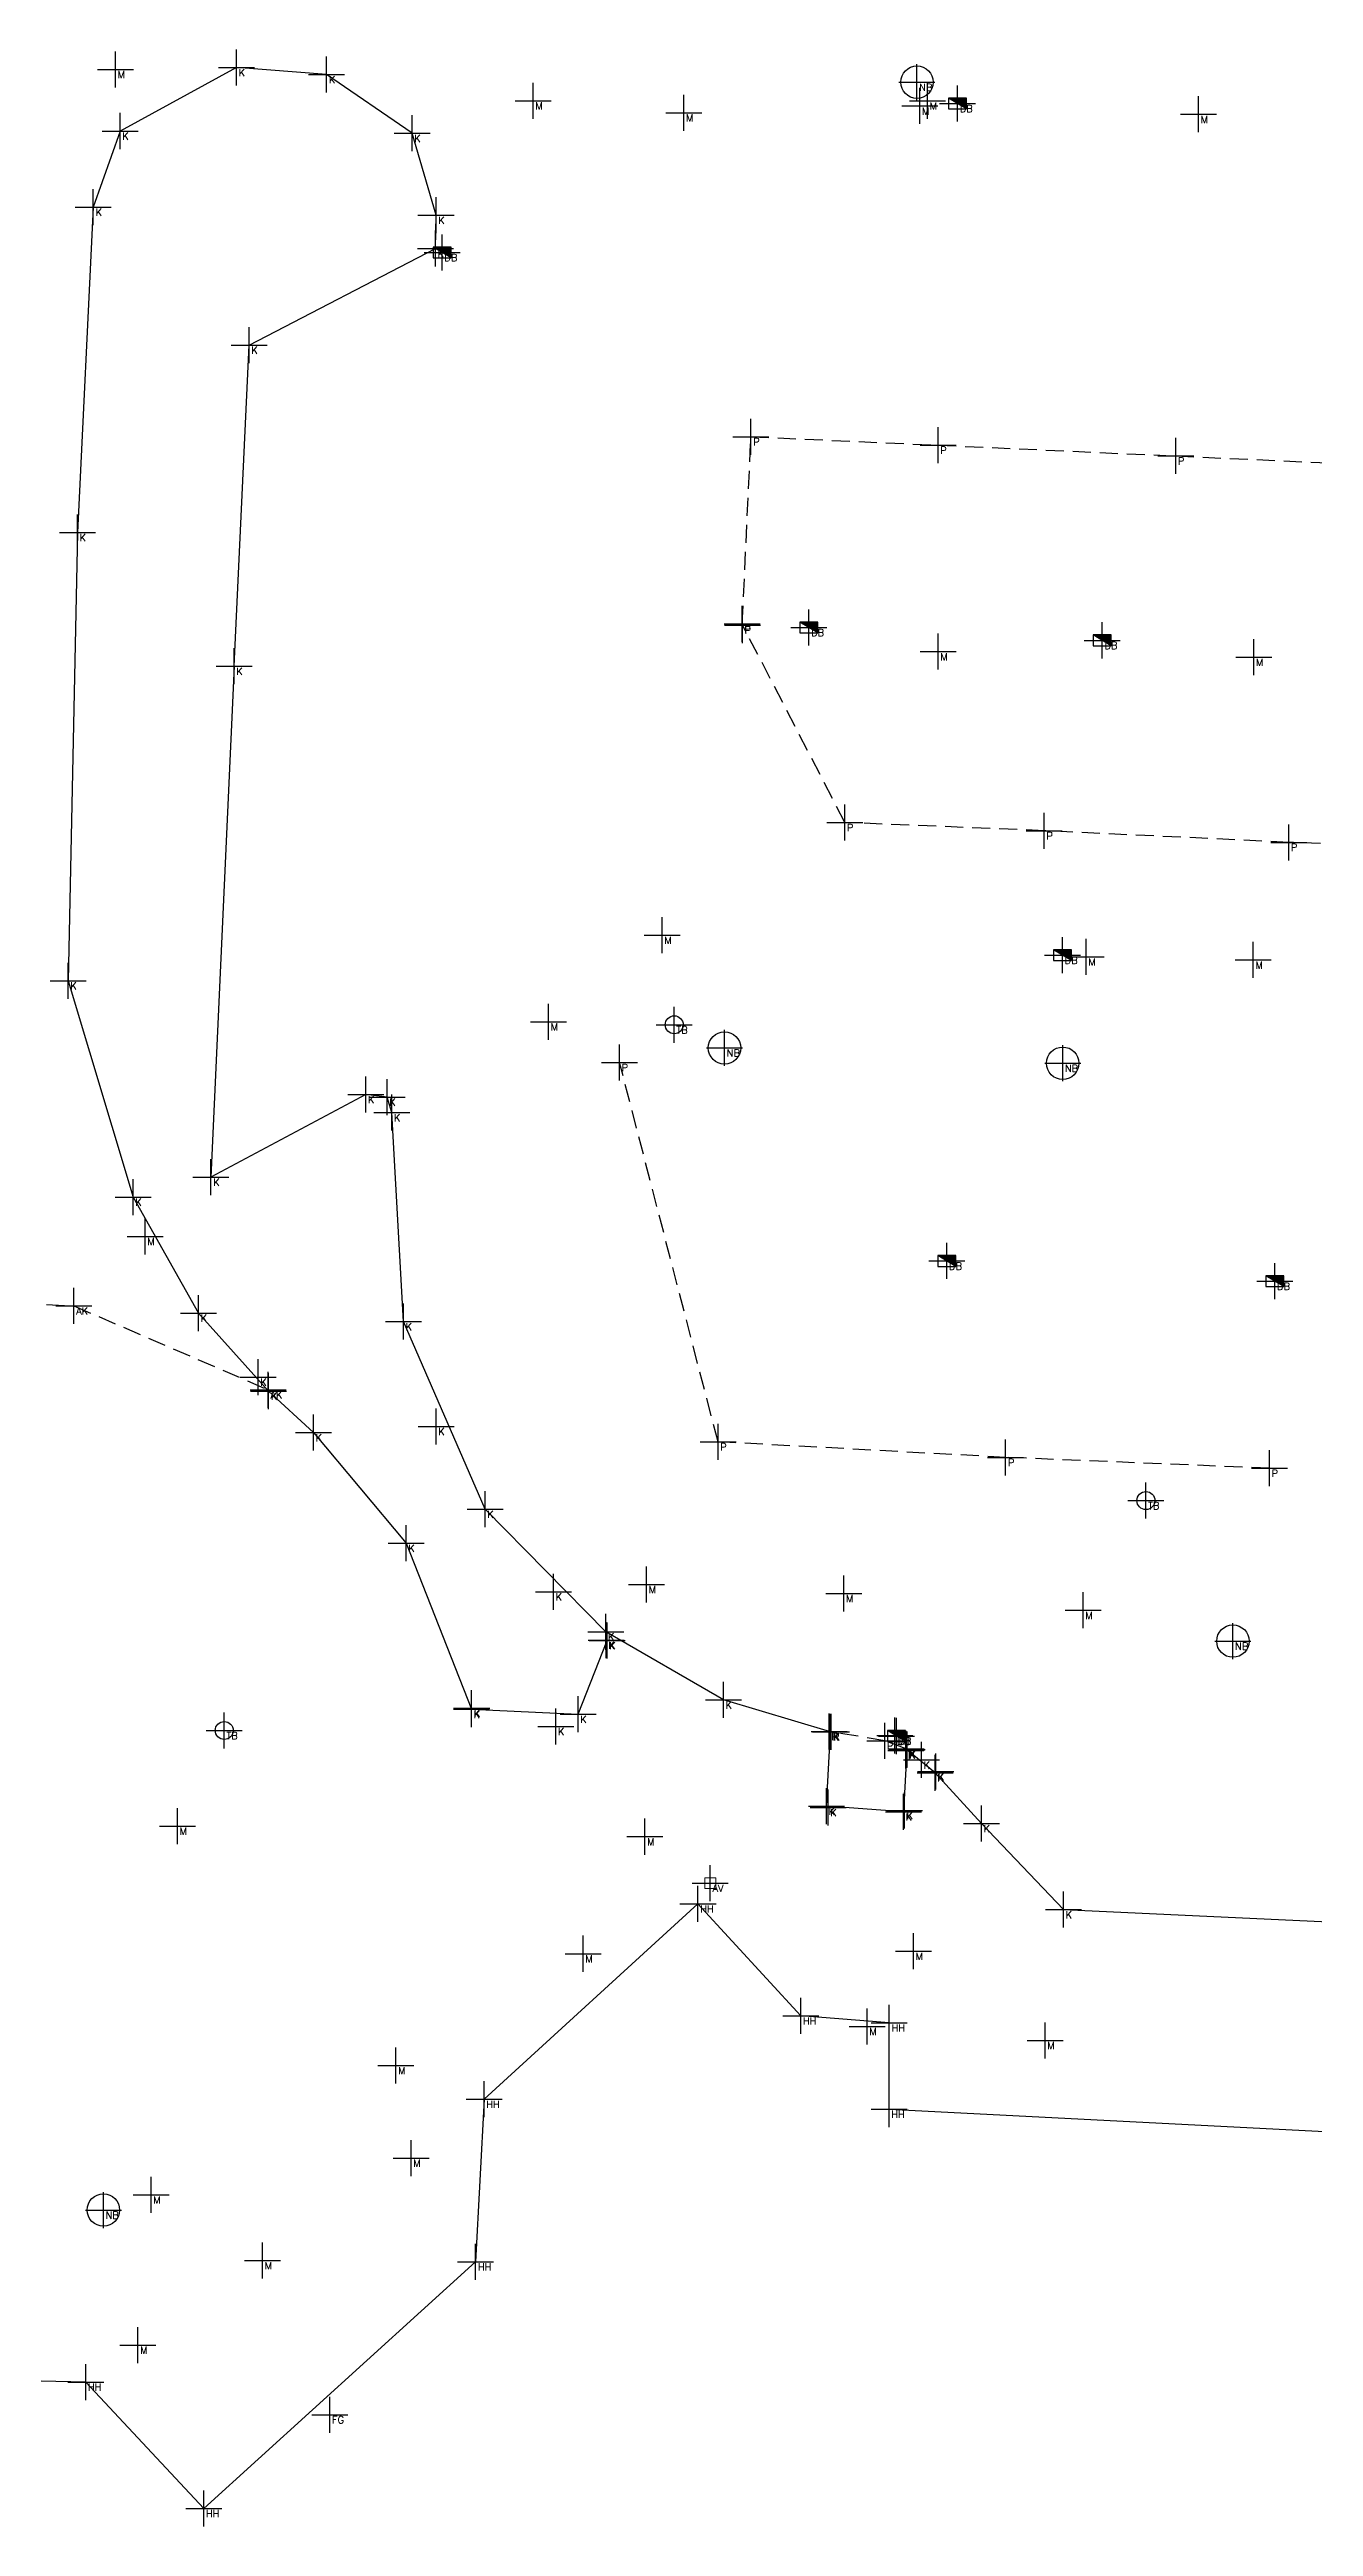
# Model space of a CAD drawing. Header units: metres. Extents: x 113488 to 113987, y 6281306 to 6282136.
# Drawn here: x 113720.1 to 113755.2, y 6281800.7 to 6281869.5 of the extents above; entities that cross this region are included whole.
import ezdxf
from ezdxf.enums import TextEntityAlignment as Align

# ---------------------------------------------------------------- set-up
doc = ezdxf.new("R2010")
doc.units = ezdxf.units.M
doc.header["$PDMODE"] = 2
doc.header["$PDSIZE"] = 0.5
doc.linetypes.add('DASHED', pattern=[0.75, 0.5, -0.25])
doc.linetypes.add('HIDDEN2', pattern=[0.1875, 0.125, -0.0625])
for name, color, linetype in [('M-0CODE', 7, 'Continuous'), ('M-2VA', 7, 'Continuous'), ('M-3YTOR', 7, 'Continuous'), ('M-7HUS', 7, 'Continuous'), ('M-BEF-BRUNNAR-INMÄTT', 7, 'Continuous'), ('M-BEF-BYGGNAD-INMÄTT', 7, 'Continuous'), ('M-BEF-VA-V', 4, 'HIDDEN2'), ('M-BEF-VA-V-INMÄTT', 7, 'Continuous'), ('M-BEF-VÄGKANT', 6, 'DASHED'), ('M-BEF-VÄGKANTSTÖD', 1, 'Continuous'), ('M-BRUNNAR', 3, 'Continuous'), ('M-BRUNNSLOCK', 1, 'Continuous'), ('pntdesc', 1, 'Continuous')]:
    doc.layers.add(name, color=color, linetype=linetype)
doc.styles.get("Standard").update_dxf_attribs({"font": 'simplex8.shx'})

# ---------------------------------------------------------------- blocks, each defined once
blk = doc.blocks.new('meas')
at = {"color": 0}
blk.add_point((0, 0), dxfattribs=at)
at = {"layer": 'pntdesc'}
blk.add_attdef('PNTDESC', text='', height=1, dxfattribs=at).set_placement((0.3, -0.21), align=Align.TOP_LEFT)
blk = doc.blocks.new('BEF-DB')
blk.add_hatch(color=256).paths.add_polyline_path([(-0.25, 0.15), (0.25, -0.15), (0.25, 0.15)])
blk.add_line((0.25, -0.15), (-0.25, 0.15))
at = {"flags": 128}
blk.add_lwpolyline([(-0.25, 0.15), (-0.25, -0.15), (0.25, -0.15), (0.25, 0.15)], close=True, dxfattribs=at)
blk = doc.blocks.new('AV')
at = {"layer": 'M-BEF-VA-V', "linetype": 'Continuous', "lineweight": 0, "flags": 128}
blk.add_lwpolyline([(-0.15, 0.15), (-0.15, -0.15), (0.15, -0.15), (0.15, 0.15)], close=True, dxfattribs=at)
blk = doc.blocks.new('NB')
at = {"layer": 'M-BRUNNAR', "ltscale": 0.1}
blk.add_circle((0, 0), 0.45, dxfattribs=at)
blk = doc.blocks.new('TB')
at = {"layer": 'M-BRUNNAR', "ltscale": 0.1}
blk.add_circle((0, 0), 0.25, dxfattribs=at)
at = {"layer": 'M-BRUNNSLOCK', "ltscale": 0.1}
blk.add_circle((0, 0), 0.25, dxfattribs=at)

msp = doc.modelspace()

# ---------------------------------------------------------------- linework, layer by layer
at = {"layer": 'M-BEF-BYGGNAD-INMÄTT'}
for points in [[(113743.399, 6281812.296, 7.582), (113743.404, 6281814.691, 7.588), (113740.944, 6281814.884, 7.586), (113738.093, 6281817.995, 7.551), (113732.152, 6281812.571, 7.548), (113731.919, 6281808.058, 7.55), (113724.37, 6281801.207, 7.574), (113721.095, 6281804.717, 7.561), (113719.021, 6281804.758, 7.586), (113718.348, 6281804.227, 7.585), (113716.417, 6281804.292, 7.593), (113715.829, 6281804.879, 7.585), (113713.724, 6281805.049, 7.507), (113709.869, 6281801.553, 7.563), (113709.877, 6281801.542, 7.562)], [(113743.399, 6281812.296, 7.582), (113756.939, 6281811.6, 7.536)]]:
    msp.add_polyline3d(points, dxfattribs=at)
at = {"layer": 'M-BEF-VÄGKANT'}
for points in [[(113739.322, 6281853.538, 7.268), (113739.564, 6281858.734, 7.215), (113744.758, 6281858.5, 7.227), (113751.361, 6281858.199, 7.219), (113756.518, 6281857.966, 7.239), (113759.288, 6281852.715, 7.307), (113759.125, 6281847.308, 7.362), (113754.495, 6281847.47, 7.359), (113747.707, 6281847.793, 7.322), (113742.171, 6281848.021, 7.296), (113739.331, 6281853.502, 7.268)], [(113753.96, 6281830.092, 7.388), (113746.635, 6281830.392, 7.425), (113738.649, 6281830.825, 7.415), (113735.916, 6281841.355, 7.458)], [(113707.176, 6281831.24, 7.525), (113710.072, 6281833.195, 7.532), (113714.761, 6281834.905, 7.567), (113720.767, 6281834.599, 7.536), (113726.16, 6281832.269, 7.499)], [(113743.874, 6281822.298, 7.279), (113743.281, 6281822.525, 7.289), (113741.781, 6281822.773, 7.321)]]:
    msp.add_polyline3d(points, dxfattribs=at)
at = {"layer": 'M-BEF-VÄGKANTSTÖD'}
for points in [[(113725.212, 6281852.36, 7.27), (113725.63, 6281861.28, 7.185), (113730.801, 6281863.958, 7.091), (113730.819, 6281864.886, 7.136), (113730.154, 6281867.159, 7.181), (113727.782, 6281868.791, 7.224), (113725.278, 6281868.985, 7.261), (113722.048, 6281867.223, 7.211), (113721.304, 6281865.111, 7.242), (113720.862, 6281856.075, 7.347), (113720.606, 6281843.629, 7.461), (113722.41, 6281837.619, 7.502), (113724.227, 6281834.401, 7.55)], [(113725.212, 6281852.36, 7.27), (113724.571, 6281838.176, 7.385)], [(113738.798, 6281823.656, 7.359), (113735.532, 6281825.553, 7.362), (113732.186, 6281828.955, 7.381), (113729.914, 6281834.162, 7.344), (113729.595, 6281839.965, 7.32), (113729.46, 6281840.399, 7.322), (113728.873, 6281840.468, 7.326), (113724.571, 6281838.176, 7.385)], [(113724.227, 6281834.401, 7.55), (113726.172, 6281832.233, 7.509), (113727.417, 6281831.08, 7.513), (113729.993, 6281828.01, 7.505), (113731.806, 6281823.397, 7.489), (113734.763, 6281823.262, 7.473), (113735.568, 6281825.306, 7.471)], [(113745.967, 6281820.224, 7.329), (113744.675, 6281821.635, 7.295), (113743.894, 6281822.276, 7.246), (113743.801, 6281820.548, 7.369), (113741.659, 6281820.706, 7.408), (113741.774, 6281822.77, 7.305), (113738.798, 6281823.656, 7.359)], [(113748.239, 6281817.835, 7.373), (113760.768, 6281817.259, 7.406), (113767.517, 6281823.403, 7.433)], [(113745.967, 6281820.224, 7.329), (113748.239, 6281817.835, 7.373)]]:
    msp.add_polyline3d(points, dxfattribs=at)

# ---------------------------------------------------------------- block references
at = {"layer": 'M-0CODE', "color": 7}
ref = msp.add_blockref('meas', (113727.871, 6281803.811, 7.591), dxfattribs=dict(at, xscale=0.2, yscale=0.2, zscale=0.2))
ref.add_attrib('PNTDESC', 'FG', dxfattribs={"layer": 'pntdesc', "height": 0.2}).set_placement((113727.931, 6281803.769, 7.591), align=Align.TOP_LEFT)
at = {"layer": 'M-2VA', "color": 20}
ref = msp.add_blockref('meas', (113744.172, 6281868.579, 6.935), dxfattribs=dict(at, xscale=0.2, yscale=0.2, zscale=0.2))
ref.add_attrib('PNTDESC', 'NB', dxfattribs={"layer": 'pntdesc', "height": 0.2}).set_placement((113744.232, 6281868.537, 6.935), align=Align.TOP_LEFT)
at = {"layer": 'M-2VA', "color": 150}
ref = msp.add_blockref('meas', (113745.302, 6281867.986, 6.901), dxfattribs=dict(at, xscale=0.2, yscale=0.2, zscale=0.2))
ref.add_attrib('PNTDESC', 'DB', dxfattribs={"layer": 'pntdesc', "height": 0.2}).set_placement((113745.362, 6281867.944, 6.901), align=Align.TOP_LEFT)
ref = msp.add_blockref('meas', (113730.991, 6281863.849, 7.104), dxfattribs=dict(at, xscale=0.2, yscale=0.2, zscale=0.2))
ref.add_attrib('PNTDESC', 'DB', dxfattribs={"layer": 'pntdesc', "height": 0.2}).set_placement((113731.051, 6281863.807, 7.104), align=Align.TOP_LEFT)
ref = msp.add_blockref('meas', (113741.174, 6281853.435, 7.17), dxfattribs=dict(at, xscale=0.2, yscale=0.2, zscale=0.2))
ref.add_attrib('PNTDESC', 'DB', dxfattribs={"layer": 'pntdesc', "height": 0.2}).set_placement((113741.234, 6281853.393, 7.17), align=Align.TOP_LEFT)
ref = msp.add_blockref('meas', (113749.319, 6281853.08, 7.143), dxfattribs=dict(at, xscale=0.2, yscale=0.2, zscale=0.2))
ref.add_attrib('PNTDESC', 'DB', dxfattribs={"layer": 'pntdesc', "height": 0.2}).set_placement((113749.379, 6281853.038, 7.143), align=Align.TOP_LEFT)
ref = msp.add_blockref('meas', (113748.214, 6281844.338, 7.238), dxfattribs=dict(at, xscale=0.2, yscale=0.2, zscale=0.2))
ref.add_attrib('PNTDESC', 'DB', dxfattribs={"layer": 'pntdesc', "height": 0.2}).set_placement((113748.274, 6281844.296, 7.238), align=Align.TOP_LEFT)
at = {"layer": 'M-2VA', "color": 50}
ref = msp.add_blockref('meas', (113737.432, 6281842.404, 7.374), dxfattribs=dict(at, xscale=0.2, yscale=0.2, zscale=0.2))
ref.add_attrib('PNTDESC', 'TB', dxfattribs={"layer": 'pntdesc', "height": 0.2}).set_placement((113737.492, 6281842.362, 7.374), align=Align.TOP_LEFT)
at = {"layer": 'M-2VA', "color": 20}
ref = msp.add_blockref('meas', (113738.829, 6281841.762, 7.367), dxfattribs=dict(at, xscale=0.2, yscale=0.2, zscale=0.2))
ref.add_attrib('PNTDESC', 'NB', dxfattribs={"layer": 'pntdesc', "height": 0.2}).set_placement((113738.889, 6281841.72, 7.367), align=Align.TOP_LEFT)
ref = msp.add_blockref('meas', (113748.219, 6281841.337, 7.359), dxfattribs=dict(at, xscale=0.2, yscale=0.2, zscale=0.2))
ref.add_attrib('PNTDESC', 'NB', dxfattribs={"layer": 'pntdesc', "height": 0.2}).set_placement((113748.279, 6281841.295, 7.359), align=Align.TOP_LEFT)
at = {"layer": 'M-2VA', "color": 150}
ref = msp.add_blockref('meas', (113745.001, 6281835.846, 7.335), dxfattribs=dict(at, xscale=0.2, yscale=0.2, zscale=0.2))
ref.add_attrib('PNTDESC', 'DB', dxfattribs={"layer": 'pntdesc', "height": 0.2}).set_placement((113745.061, 6281835.804, 7.335), align=Align.TOP_LEFT)
ref = msp.add_blockref('meas', (113754.111, 6281835.285, 7.327), dxfattribs=dict(at, xscale=0.2, yscale=0.2, zscale=0.2))
ref.add_attrib('PNTDESC', 'DB', dxfattribs={"layer": 'pntdesc', "height": 0.2}).set_placement((113754.171, 6281835.243, 7.327), align=Align.TOP_LEFT)
at = {"layer": 'M-2VA', "color": 50}
ref = msp.add_blockref('meas', (113750.528, 6281829.192, 7.432), dxfattribs=dict(at, xscale=0.2, yscale=0.2, zscale=0.2))
ref.add_attrib('PNTDESC', 'TB', dxfattribs={"layer": 'pntdesc', "height": 0.2}).set_placement((113750.588, 6281829.15, 7.432), align=Align.TOP_LEFT)
at = {"layer": 'M-2VA', "color": 20}
ref = msp.add_blockref('meas', (113752.945, 6281825.291, 7.384), dxfattribs=dict(at, xscale=0.2, yscale=0.2, zscale=0.2))
ref.add_attrib('PNTDESC', 'NB', dxfattribs={"layer": 'pntdesc', "height": 0.2}).set_placement((113753.005, 6281825.249, 7.384), align=Align.TOP_LEFT)
at = {"layer": 'M-2VA', "color": 50}
ref = msp.add_blockref('meas', (113724.939, 6281822.809, 7.381), dxfattribs=dict(at, xscale=0.2, yscale=0.2, zscale=0.2))
ref.add_attrib('PNTDESC', 'TB', dxfattribs={"layer": 'pntdesc', "height": 0.2}).set_placement((113724.999, 6281822.767, 7.381), align=Align.TOP_LEFT)
at = {"layer": 'M-2VA', "color": 150}
ref = msp.add_blockref('meas', (113743.557, 6281822.666, 7.298), dxfattribs=dict(at, xscale=0.2, yscale=0.2, zscale=0.2))
ref.add_attrib('PNTDESC', 'DB', dxfattribs={"layer": 'pntdesc', "height": 0.2}).set_placement((113743.617, 6281822.624, 7.298), align=Align.TOP_LEFT)
ref = msp.add_blockref('meas', (113743.6, 6281822.656, 7.291), dxfattribs=dict(at, xscale=0.2, yscale=0.2, zscale=0.2))
ref.add_attrib('PNTDESC', 'DB', dxfattribs={"layer": 'pntdesc', "height": 0.2}).set_placement((113743.66, 6281822.614, 7.291), align=Align.TOP_LEFT)
at = {"layer": 'M-2VA', "color": 130}
ref = msp.add_blockref('meas', (113738.434, 6281818.567, 7.547), dxfattribs=dict(at, xscale=0.2, yscale=0.2, zscale=0.2))
ref.add_attrib('PNTDESC', 'AV', dxfattribs={"layer": 'pntdesc', "height": 0.2}).set_placement((113738.494, 6281818.525, 7.547), align=Align.TOP_LEFT)
at = {"layer": 'M-2VA', "color": 20}
ref = msp.add_blockref('meas', (113721.585, 6281809.494, 7.484), dxfattribs=dict(at, xscale=0.2, yscale=0.2, zscale=0.2))
ref.add_attrib('PNTDESC', 'NB', dxfattribs={"layer": 'pntdesc', "height": 0.2}).set_placement((113721.645, 6281809.452, 7.484), align=Align.TOP_LEFT)
at = {"layer": 'M-3YTOR', "color": 90}
ref = msp.add_blockref('meas', (113721.919, 6281868.932, 7.181), dxfattribs=dict(at, xscale=0.2, yscale=0.2, zscale=0.2))
ref.add_attrib('PNTDESC', 'M', dxfattribs={"layer": 'pntdesc', "height": 0.2}).set_placement((113721.979, 6281868.89, 7.181), align=Align.TOP_LEFT)
at = {"layer": 'M-3YTOR', "color": 130}
ref = msp.add_blockref('meas', (113725.278, 6281868.985, 7.261), dxfattribs=dict(at, xscale=0.2, yscale=0.2, zscale=0.2))
ref.add_attrib('PNTDESC', 'K', dxfattribs={"layer": 'pntdesc', "height": 0.2}).set_placement((113725.338, 6281868.943, 7.261), align=Align.TOP_LEFT)
ref = msp.add_blockref('meas', (113727.782, 6281868.791, 7.224), dxfattribs=dict(at, xscale=0.2, yscale=0.2, zscale=0.2))
ref.add_attrib('PNTDESC', 'K', dxfattribs={"layer": 'pntdesc', "height": 0.2}).set_placement((113727.842, 6281868.749, 7.224), align=Align.TOP_LEFT)
at = {"layer": 'M-3YTOR', "color": 90}
ref = msp.add_blockref('meas', (113733.519, 6281868.064, 7.101), dxfattribs=dict(at, xscale=0.2, yscale=0.2, zscale=0.2))
ref.add_attrib('PNTDESC', 'M', dxfattribs={"layer": 'pntdesc', "height": 0.2}).set_placement((113733.579, 6281868.022, 7.101), align=Align.TOP_LEFT)
ref = msp.add_blockref('meas', (113737.702, 6281867.728, 7.033), dxfattribs=dict(at, xscale=0.2, yscale=0.2, zscale=0.2))
ref.add_attrib('PNTDESC', 'M', dxfattribs={"layer": 'pntdesc', "height": 0.2}).set_placement((113737.762, 6281867.686, 7.033), align=Align.TOP_LEFT)
ref = msp.add_blockref('meas', (113744.254, 6281867.918, 6.928), dxfattribs=dict(at, xscale=0.2, yscale=0.2, zscale=0.2))
ref.add_attrib('PNTDESC', 'M', dxfattribs={"layer": 'pntdesc', "height": 0.2}).set_placement((113744.314, 6281867.876, 6.928), align=Align.TOP_LEFT)
ref = msp.add_blockref('meas', (113744.467, 6281868.061, 6.918), dxfattribs=dict(at, xscale=0.2, yscale=0.2, zscale=0.2))
ref.add_attrib('PNTDESC', 'M', dxfattribs={"layer": 'pntdesc', "height": 0.2}).set_placement((113744.527, 6281868.019, 6.918), align=Align.TOP_LEFT)
at = {"layer": 'M-3YTOR', "color": 130}
ref = msp.add_blockref('meas', (113722.048, 6281867.223, 7.211), dxfattribs=dict(at, xscale=0.2, yscale=0.2, zscale=0.2))
ref.add_attrib('PNTDESC', 'K', dxfattribs={"layer": 'pntdesc', "height": 0.2}).set_placement((113722.108, 6281867.181, 7.211), align=Align.TOP_LEFT)
ref = msp.add_blockref('meas', (113730.154, 6281867.159, 7.181), dxfattribs=dict(at, xscale=0.2, yscale=0.2, zscale=0.2))
ref.add_attrib('PNTDESC', 'K', dxfattribs={"layer": 'pntdesc', "height": 0.2}).set_placement((113730.214, 6281867.117, 7.181), align=Align.TOP_LEFT)
at = {"layer": 'M-3YTOR', "color": 90}
ref = msp.add_blockref('meas', (113751.991, 6281867.687, 6.919), dxfattribs=dict(at, xscale=0.2, yscale=0.2, zscale=0.2))
ref.add_attrib('PNTDESC', 'M', dxfattribs={"layer": 'pntdesc', "height": 0.2}).set_placement((113752.051, 6281867.645, 6.919), align=Align.TOP_LEFT)
at = {"layer": 'M-3YTOR', "color": 130}
ref = msp.add_blockref('meas', (113721.304, 6281865.111, 7.242), dxfattribs=dict(at, xscale=0.2, yscale=0.2, zscale=0.2))
ref.add_attrib('PNTDESC', 'K', dxfattribs={"layer": 'pntdesc', "height": 0.2}).set_placement((113721.364, 6281865.069, 7.242), align=Align.TOP_LEFT)
ref = msp.add_blockref('meas', (113730.819, 6281864.886, 7.136), dxfattribs=dict(at, xscale=0.2, yscale=0.2, zscale=0.2))
ref.add_attrib('PNTDESC', 'K', dxfattribs={"layer": 'pntdesc', "height": 0.2}).set_placement((113730.879, 6281864.844, 7.136), align=Align.TOP_LEFT)
ref = msp.add_blockref('meas', (113730.801, 6281863.958, 7.091), dxfattribs=dict(at, xscale=0.2, yscale=0.2, zscale=0.2))
ref.add_attrib('PNTDESC', 'K', dxfattribs={"layer": 'pntdesc', "height": 0.2}).set_placement((113730.861, 6281863.916, 7.091), align=Align.TOP_LEFT)
ref = msp.add_blockref('meas', (113725.63, 6281861.28, 7.185), dxfattribs=dict(at, xscale=0.2, yscale=0.2, zscale=0.2))
ref.add_attrib('PNTDESC', 'K', dxfattribs={"layer": 'pntdesc', "height": 0.2}).set_placement((113725.69, 6281861.238, 7.185), align=Align.TOP_LEFT)
at = {"layer": 'M-3YTOR', "color": 164}
ref = msp.add_blockref('meas', (113739.564, 6281858.734, 7.215), dxfattribs=dict(at, xscale=0.2, yscale=0.2, zscale=0.2))
ref.add_attrib('PNTDESC', 'P', dxfattribs={"layer": 'pntdesc', "height": 0.2}).set_placement((113739.624, 6281858.692, 7.215), align=Align.TOP_LEFT)
ref = msp.add_blockref('meas', (113744.758, 6281858.5, 7.227), dxfattribs=dict(at, xscale=0.2, yscale=0.2, zscale=0.2))
ref.add_attrib('PNTDESC', 'P', dxfattribs={"layer": 'pntdesc', "height": 0.2}).set_placement((113744.818, 6281858.458, 7.227), align=Align.TOP_LEFT)
ref = msp.add_blockref('meas', (113751.361, 6281858.199, 7.219), dxfattribs=dict(at, xscale=0.2, yscale=0.2, zscale=0.2))
ref.add_attrib('PNTDESC', 'P', dxfattribs={"layer": 'pntdesc', "height": 0.2}).set_placement((113751.421, 6281858.157, 7.219), align=Align.TOP_LEFT)
at = {"layer": 'M-3YTOR', "color": 130}
ref = msp.add_blockref('meas', (113720.862, 6281856.075, 7.347), dxfattribs=dict(at, xscale=0.2, yscale=0.2, zscale=0.2))
ref.add_attrib('PNTDESC', 'K', dxfattribs={"layer": 'pntdesc', "height": 0.2}).set_placement((113720.922, 6281856.033, 7.347), align=Align.TOP_LEFT)
at = {"layer": 'M-3YTOR', "color": 164}
ref = msp.add_blockref('meas', (113739.322, 6281853.538, 7.268), dxfattribs=dict(at, xscale=0.2, yscale=0.2, zscale=0.2))
ref.add_attrib('PNTDESC', 'P', dxfattribs={"layer": 'pntdesc', "height": 0.2}).set_placement((113739.382, 6281853.496, 7.268), align=Align.TOP_LEFT)
ref = msp.add_blockref('meas', (113739.331, 6281853.502, 7.268), dxfattribs=dict(at, xscale=0.2, yscale=0.2, zscale=0.2))
ref.add_attrib('PNTDESC', 'P', dxfattribs={"layer": 'pntdesc', "height": 0.2}).set_placement((113739.391, 6281853.46, 7.268), align=Align.TOP_LEFT)
at = {"layer": 'M-3YTOR', "color": 90}
ref = msp.add_blockref('meas', (113744.764, 6281852.766, 7.224), dxfattribs=dict(at, xscale=0.2, yscale=0.2, zscale=0.2))
ref.add_attrib('PNTDESC', 'M', dxfattribs={"layer": 'pntdesc', "height": 0.2}).set_placement((113744.824, 6281852.724, 7.224), align=Align.TOP_LEFT)
ref = msp.add_blockref('meas', (113753.524, 6281852.611, 7.218), dxfattribs=dict(at, xscale=0.2, yscale=0.2, zscale=0.2))
ref.add_attrib('PNTDESC', 'M', dxfattribs={"layer": 'pntdesc', "height": 0.2}).set_placement((113753.584, 6281852.569, 7.218), align=Align.TOP_LEFT)
at = {"layer": 'M-3YTOR', "color": 130}
ref = msp.add_blockref('meas', (113725.212, 6281852.36, 7.27), dxfattribs=dict(at, xscale=0.2, yscale=0.2, zscale=0.2))
ref.add_attrib('PNTDESC', 'K', dxfattribs={"layer": 'pntdesc', "height": 0.2}).set_placement((113725.272, 6281852.318, 7.27), align=Align.TOP_LEFT)
at = {"layer": 'M-3YTOR', "color": 164}
ref = msp.add_blockref('meas', (113742.171, 6281848.021, 7.296), dxfattribs=dict(at, xscale=0.2, yscale=0.2, zscale=0.2))
ref.add_attrib('PNTDESC', 'P', dxfattribs={"layer": 'pntdesc', "height": 0.2}).set_placement((113742.231, 6281847.979, 7.296), align=Align.TOP_LEFT)
ref = msp.add_blockref('meas', (113747.707, 6281847.793, 7.322), dxfattribs=dict(at, xscale=0.2, yscale=0.2, zscale=0.2))
ref.add_attrib('PNTDESC', 'P', dxfattribs={"layer": 'pntdesc', "height": 0.2}).set_placement((113747.767, 6281847.751, 7.322), align=Align.TOP_LEFT)
ref = msp.add_blockref('meas', (113754.495, 6281847.47, 7.359), dxfattribs=dict(at, xscale=0.2, yscale=0.2, zscale=0.2))
ref.add_attrib('PNTDESC', 'P', dxfattribs={"layer": 'pntdesc', "height": 0.2}).set_placement((113754.555, 6281847.428, 7.359), align=Align.TOP_LEFT)
at = {"layer": 'M-3YTOR', "color": 90}
ref = msp.add_blockref('meas', (113737.101, 6281844.893, 7.361), dxfattribs=dict(at, xscale=0.2, yscale=0.2, zscale=0.2))
ref.add_attrib('PNTDESC', 'M', dxfattribs={"layer": 'pntdesc', "height": 0.2}).set_placement((113737.161, 6281844.851, 7.361), align=Align.TOP_LEFT)
ref = msp.add_blockref('meas', (113748.873, 6281844.291, 7.271), dxfattribs=dict(at, xscale=0.2, yscale=0.2, zscale=0.2))
ref.add_attrib('PNTDESC', 'M', dxfattribs={"layer": 'pntdesc', "height": 0.2}).set_placement((113748.933, 6281844.249, 7.271), align=Align.TOP_LEFT)
ref = msp.add_blockref('meas', (113753.51, 6281844.205, 7.338), dxfattribs=dict(at, xscale=0.2, yscale=0.2, zscale=0.2))
ref.add_attrib('PNTDESC', 'M', dxfattribs={"layer": 'pntdesc', "height": 0.2}).set_placement((113753.57, 6281844.163, 7.338), align=Align.TOP_LEFT)
at = {"layer": 'M-3YTOR', "color": 130}
ref = msp.add_blockref('meas', (113720.606, 6281843.629, 7.461), dxfattribs=dict(at, xscale=0.2, yscale=0.2, zscale=0.2))
ref.add_attrib('PNTDESC', 'K', dxfattribs={"layer": 'pntdesc', "height": 0.2}).set_placement((113720.666, 6281843.587, 7.461), align=Align.TOP_LEFT)
at = {"layer": 'M-3YTOR', "color": 90}
ref = msp.add_blockref('meas', (113733.944, 6281842.49, 7.332), dxfattribs=dict(at, xscale=0.2, yscale=0.2, zscale=0.2))
ref.add_attrib('PNTDESC', 'M', dxfattribs={"layer": 'pntdesc', "height": 0.2}).set_placement((113734.004, 6281842.448, 7.332), align=Align.TOP_LEFT)
at = {"layer": 'M-3YTOR', "color": 164}
ref = msp.add_blockref('meas', (113735.916, 6281841.355, 7.458), dxfattribs=dict(at, xscale=0.2, yscale=0.2, zscale=0.2))
ref.add_attrib('PNTDESC', 'P', dxfattribs={"layer": 'pntdesc', "height": 0.2}).set_placement((113735.976, 6281841.313, 7.458), align=Align.TOP_LEFT)
at = {"layer": 'M-3YTOR', "color": 130}
ref = msp.add_blockref('meas', (113728.873, 6281840.468, 7.326), dxfattribs=dict(at, xscale=0.2, yscale=0.2, zscale=0.2))
ref.add_attrib('PNTDESC', 'K', dxfattribs={"layer": 'pntdesc', "height": 0.2}).set_placement((113728.933, 6281840.426, 7.326), align=Align.TOP_LEFT)
ref = msp.add_blockref('meas', (113729.46, 6281840.399, 7.322), dxfattribs=dict(at, xscale=0.2, yscale=0.2, zscale=0.2))
ref.add_attrib('PNTDESC', 'K', dxfattribs={"layer": 'pntdesc', "height": 0.2}).set_placement((113729.52, 6281840.357, 7.322), align=Align.TOP_LEFT)
ref = msp.add_blockref('meas', (113729.595, 6281839.965, 7.32), dxfattribs=dict(at, xscale=0.2, yscale=0.2, zscale=0.2))
ref.add_attrib('PNTDESC', 'K', dxfattribs={"layer": 'pntdesc', "height": 0.2}).set_placement((113729.655, 6281839.923, 7.32), align=Align.TOP_LEFT)
ref = msp.add_blockref('meas', (113724.571, 6281838.176, 7.385), dxfattribs=dict(at, xscale=0.2, yscale=0.2, zscale=0.2))
ref.add_attrib('PNTDESC', 'K', dxfattribs={"layer": 'pntdesc', "height": 0.2}).set_placement((113724.631, 6281838.134, 7.385), align=Align.TOP_LEFT)
ref = msp.add_blockref('meas', (113722.41, 6281837.619, 7.502), dxfattribs=dict(at, xscale=0.2, yscale=0.2, zscale=0.2))
ref.add_attrib('PNTDESC', 'K', dxfattribs={"layer": 'pntdesc', "height": 0.2}).set_placement((113722.47, 6281837.577, 7.502), align=Align.TOP_LEFT)
at = {"layer": 'M-3YTOR', "color": 90}
ref = msp.add_blockref('meas', (113722.744, 6281836.528, 7.504), dxfattribs=dict(at, xscale=0.2, yscale=0.2, zscale=0.2))
ref.add_attrib('PNTDESC', 'M', dxfattribs={"layer": 'pntdesc', "height": 0.2}).set_placement((113722.804, 6281836.486, 7.504), align=Align.TOP_LEFT)
at = {"layer": 'M-3YTOR', "color": 28}
ref = msp.add_blockref('meas', (113720.767, 6281834.599, 7.536), dxfattribs=dict(at, xscale=0.2, yscale=0.2, zscale=0.2))
ref.add_attrib('PNTDESC', 'AK', dxfattribs={"layer": 'pntdesc', "height": 0.2}).set_placement((113720.827, 6281834.557, 7.536), align=Align.TOP_LEFT)
at = {"layer": 'M-3YTOR', "color": 130}
ref = msp.add_blockref('meas', (113724.227, 6281834.401, 7.55), dxfattribs=dict(at, xscale=0.2, yscale=0.2, zscale=0.2))
ref.add_attrib('PNTDESC', 'K', dxfattribs={"layer": 'pntdesc', "height": 0.2}).set_placement((113724.287, 6281834.359, 7.55), align=Align.TOP_LEFT)
ref = msp.add_blockref('meas', (113729.914, 6281834.162, 7.344), dxfattribs=dict(at, xscale=0.2, yscale=0.2, zscale=0.2))
ref.add_attrib('PNTDESC', 'K', dxfattribs={"layer": 'pntdesc', "height": 0.2}).set_placement((113729.974, 6281834.12, 7.344), align=Align.TOP_LEFT)
ref = msp.add_blockref('meas', (113725.881, 6281832.621, 7.544), dxfattribs=dict(at, xscale=0.2, yscale=0.2, zscale=0.2))
ref.add_attrib('PNTDESC', 'K', dxfattribs={"layer": 'pntdesc', "height": 0.2}).set_placement((113725.941, 6281832.579, 7.544), align=Align.TOP_LEFT)
at = {"layer": 'M-3YTOR', "color": 28}
ref = msp.add_blockref('meas', (113726.16, 6281832.269, 7.499), dxfattribs=dict(at, xscale=0.2, yscale=0.2, zscale=0.2))
ref.add_attrib('PNTDESC', 'AK', dxfattribs={"layer": 'pntdesc', "height": 0.2}).set_placement((113726.22, 6281832.227, 7.499), align=Align.TOP_LEFT)
at = {"layer": 'M-3YTOR', "color": 130}
ref = msp.add_blockref('meas', (113726.172, 6281832.233, 7.509), dxfattribs=dict(at, xscale=0.2, yscale=0.2, zscale=0.2))
ref.add_attrib('PNTDESC', 'K', dxfattribs={"layer": 'pntdesc', "height": 0.2}).set_placement((113726.232, 6281832.191, 7.509), align=Align.TOP_LEFT)
ref = msp.add_blockref('meas', (113727.417, 6281831.08, 7.513), dxfattribs=dict(at, xscale=0.2, yscale=0.2, zscale=0.2))
ref.add_attrib('PNTDESC', 'K', dxfattribs={"layer": 'pntdesc', "height": 0.2}).set_placement((113727.477, 6281831.038, 7.513), align=Align.TOP_LEFT)
ref = msp.add_blockref('meas', (113730.821, 6281831.251, 7.391), dxfattribs=dict(at, xscale=0.2, yscale=0.2, zscale=0.2))
ref.add_attrib('PNTDESC', 'K', dxfattribs={"layer": 'pntdesc', "height": 0.2}).set_placement((113730.881, 6281831.209, 7.391), align=Align.TOP_LEFT)
at = {"layer": 'M-3YTOR', "color": 164}
ref = msp.add_blockref('meas', (113738.649, 6281830.825, 7.415), dxfattribs=dict(at, xscale=0.2, yscale=0.2, zscale=0.2))
ref.add_attrib('PNTDESC', 'P', dxfattribs={"layer": 'pntdesc', "height": 0.2}).set_placement((113738.709, 6281830.783, 7.415), align=Align.TOP_LEFT)
ref = msp.add_blockref('meas', (113746.635, 6281830.392, 7.425), dxfattribs=dict(at, xscale=0.2, yscale=0.2, zscale=0.2))
ref.add_attrib('PNTDESC', 'P', dxfattribs={"layer": 'pntdesc', "height": 0.2}).set_placement((113746.695, 6281830.35, 7.425), align=Align.TOP_LEFT)
ref = msp.add_blockref('meas', (113753.96, 6281830.092, 7.388), dxfattribs=dict(at, xscale=0.2, yscale=0.2, zscale=0.2))
ref.add_attrib('PNTDESC', 'P', dxfattribs={"layer": 'pntdesc', "height": 0.2}).set_placement((113754.02, 6281830.05, 7.388), align=Align.TOP_LEFT)
at = {"layer": 'M-3YTOR', "color": 130}
ref = msp.add_blockref('meas', (113732.186, 6281828.955, 7.381), dxfattribs=dict(at, xscale=0.2, yscale=0.2, zscale=0.2))
ref.add_attrib('PNTDESC', 'K', dxfattribs={"layer": 'pntdesc', "height": 0.2}).set_placement((113732.246, 6281828.913, 7.381), align=Align.TOP_LEFT)
ref = msp.add_blockref('meas', (113729.993, 6281828.01, 7.505), dxfattribs=dict(at, xscale=0.2, yscale=0.2, zscale=0.2))
ref.add_attrib('PNTDESC', 'K', dxfattribs={"layer": 'pntdesc', "height": 0.2}).set_placement((113730.053, 6281827.968, 7.505), align=Align.TOP_LEFT)
ref = msp.add_blockref('meas', (113734.082, 6281826.662, 7.414), dxfattribs=dict(at, xscale=0.2, yscale=0.2, zscale=0.2))
ref.add_attrib('PNTDESC', 'K', dxfattribs={"layer": 'pntdesc', "height": 0.2}).set_placement((113734.142, 6281826.62, 7.414), align=Align.TOP_LEFT)
at = {"layer": 'M-3YTOR', "color": 90}
ref = msp.add_blockref('meas', (113736.663, 6281826.867, 7.411), dxfattribs=dict(at, xscale=0.2, yscale=0.2, zscale=0.2))
ref.add_attrib('PNTDESC', 'M', dxfattribs={"layer": 'pntdesc', "height": 0.2}).set_placement((113736.723, 6281826.825, 7.411), align=Align.TOP_LEFT)
ref = msp.add_blockref('meas', (113742.145, 6281826.614, 7.38), dxfattribs=dict(at, xscale=0.2, yscale=0.2, zscale=0.2))
ref.add_attrib('PNTDESC', 'M', dxfattribs={"layer": 'pntdesc', "height": 0.2}).set_placement((113742.205, 6281826.572, 7.38), align=Align.TOP_LEFT)
ref = msp.add_blockref('meas', (113748.784, 6281826.146, 7.392), dxfattribs=dict(at, xscale=0.2, yscale=0.2, zscale=0.2))
ref.add_attrib('PNTDESC', 'M', dxfattribs={"layer": 'pntdesc', "height": 0.2}).set_placement((113748.844, 6281826.104, 7.392), align=Align.TOP_LEFT)
at = {"layer": 'M-3YTOR', "color": 130}
ref = msp.add_blockref('meas', (113735.532, 6281825.553, 7.362), dxfattribs=dict(at, xscale=0.2, yscale=0.2, zscale=0.2))
ref.add_attrib('PNTDESC', 'K', dxfattribs={"layer": 'pntdesc', "height": 0.2}).set_placement((113735.592, 6281825.511, 7.362), align=Align.TOP_LEFT)
ref = msp.add_blockref('meas', (113735.542, 6281825.315, 7.476), dxfattribs=dict(at, xscale=0.2, yscale=0.2, zscale=0.2))
ref.add_attrib('PNTDESC', 'K', dxfattribs={"layer": 'pntdesc', "height": 0.2}).set_placement((113735.602, 6281825.273, 7.476), align=Align.TOP_LEFT)
ref = msp.add_blockref('meas', (113735.568, 6281825.306, 7.471), dxfattribs=dict(at, xscale=0.2, yscale=0.2, zscale=0.2))
ref.add_attrib('PNTDESC', 'K', dxfattribs={"layer": 'pntdesc', "height": 0.2}).set_placement((113735.628, 6281825.264, 7.471), align=Align.TOP_LEFT)
ref = msp.add_blockref('meas', (113731.806, 6281823.397, 7.489), dxfattribs=dict(at, xscale=0.2, yscale=0.2, zscale=0.2))
ref.add_attrib('PNTDESC', 'K', dxfattribs={"layer": 'pntdesc', "height": 0.2}).set_placement((113731.866, 6281823.355, 7.489), align=Align.TOP_LEFT)
ref = msp.add_blockref('meas', (113731.809, 6281823.427, 7.477), dxfattribs=dict(at, xscale=0.2, yscale=0.2, zscale=0.2))
ref.add_attrib('PNTDESC', 'K', dxfattribs={"layer": 'pntdesc', "height": 0.2}).set_placement((113731.869, 6281823.385, 7.477), align=Align.TOP_LEFT)
ref = msp.add_blockref('meas', (113734.763, 6281823.262, 7.473), dxfattribs=dict(at, xscale=0.2, yscale=0.2, zscale=0.2))
ref.add_attrib('PNTDESC', 'K', dxfattribs={"layer": 'pntdesc', "height": 0.2}).set_placement((113734.823, 6281823.22, 7.473), align=Align.TOP_LEFT)
ref = msp.add_blockref('meas', (113738.798, 6281823.656, 7.359), dxfattribs=dict(at, xscale=0.2, yscale=0.2, zscale=0.2))
ref.add_attrib('PNTDESC', 'K', dxfattribs={"layer": 'pntdesc', "height": 0.2}).set_placement((113738.858, 6281823.614, 7.359), align=Align.TOP_LEFT)
ref = msp.add_blockref('meas', (113734.147, 6281822.922, 7.5), dxfattribs=dict(at, xscale=0.2, yscale=0.2, zscale=0.2))
ref.add_attrib('PNTDESC', 'K', dxfattribs={"layer": 'pntdesc', "height": 0.2}).set_placement((113734.207, 6281822.88, 7.5), align=Align.TOP_LEFT)
at = {"layer": 'M-3YTOR', "color": 164}
ref = msp.add_blockref('meas', (113741.731, 6281822.783, 7.316), dxfattribs=dict(at, xscale=0.2, yscale=0.2, zscale=0.2))
ref.add_attrib('PNTDESC', 'P', dxfattribs={"layer": 'pntdesc', "height": 0.2}).set_placement((113741.791, 6281822.741, 7.316), align=Align.TOP_LEFT)
at = {"layer": 'M-3YTOR', "color": 130}
ref = msp.add_blockref('meas', (113741.774, 6281822.77, 7.305), dxfattribs=dict(at, xscale=0.2, yscale=0.2, zscale=0.2))
ref.add_attrib('PNTDESC', 'K', dxfattribs={"layer": 'pntdesc', "height": 0.2}).set_placement((113741.834, 6281822.728, 7.305), align=Align.TOP_LEFT)
at = {"layer": 'M-3YTOR', "color": 164}
ref = msp.add_blockref('meas', (113741.781, 6281822.773, 7.321), dxfattribs=dict(at, xscale=0.2, yscale=0.2, zscale=0.2))
ref.add_attrib('PNTDESC', 'P', dxfattribs={"layer": 'pntdesc', "height": 0.2}).set_placement((113741.841, 6281822.731, 7.321), align=Align.TOP_LEFT)
at = {"layer": 'M-3YTOR', "color": 130}
ref = msp.add_blockref('meas', (113741.795, 6281822.776, 7.322), dxfattribs=dict(at, xscale=0.2, yscale=0.2, zscale=0.2))
ref.add_attrib('PNTDESC', 'K', dxfattribs={"layer": 'pntdesc', "height": 0.2}).set_placement((113741.855, 6281822.734, 7.322), align=Align.TOP_LEFT)
at = {"layer": 'M-3YTOR', "color": 164}
ref = msp.add_blockref('meas', (113743.281, 6281822.525, 7.289), dxfattribs=dict(at, xscale=0.2, yscale=0.2, zscale=0.2))
ref.add_attrib('PNTDESC', 'P', dxfattribs={"layer": 'pntdesc', "height": 0.2}).set_placement((113743.341, 6281822.483, 7.289), align=Align.TOP_LEFT)
ref = msp.add_blockref('meas', (113743.863, 6281822.253, 7.253), dxfattribs=dict(at, xscale=0.2, yscale=0.2, zscale=0.2))
ref.add_attrib('PNTDESC', 'P', dxfattribs={"layer": 'pntdesc', "height": 0.2}).set_placement((113743.923, 6281822.211, 7.253), align=Align.TOP_LEFT)
ref = msp.add_blockref('meas', (113743.874, 6281822.298, 7.279), dxfattribs=dict(at, xscale=0.2, yscale=0.2, zscale=0.2))
ref.add_attrib('PNTDESC', 'P', dxfattribs={"layer": 'pntdesc', "height": 0.2}).set_placement((113743.934, 6281822.256, 7.279), align=Align.TOP_LEFT)
at = {"layer": 'M-3YTOR', "color": 130}
ref = msp.add_blockref('meas', (113743.894, 6281822.276, 7.246), dxfattribs=dict(at, xscale=0.2, yscale=0.2, zscale=0.2))
ref.add_attrib('PNTDESC', 'K', dxfattribs={"layer": 'pntdesc', "height": 0.2}).set_placement((113743.954, 6281822.234, 7.246), align=Align.TOP_LEFT)
ref = msp.add_blockref('meas', (113743.898, 6281822.278, 7.28), dxfattribs=dict(at, xscale=0.2, yscale=0.2, zscale=0.2))
ref.add_attrib('PNTDESC', 'K', dxfattribs={"layer": 'pntdesc', "height": 0.2}).set_placement((113743.958, 6281822.236, 7.28), align=Align.TOP_LEFT)
ref = msp.add_blockref('meas', (113744.299, 6281821.99, 7.313), dxfattribs=dict(at, xscale=0.2, yscale=0.2, zscale=0.2))
ref.add_attrib('PNTDESC', 'K', dxfattribs={"layer": 'pntdesc', "height": 0.2}).set_placement((113744.359, 6281821.948, 7.313), align=Align.TOP_LEFT)
ref = msp.add_blockref('meas', (113744.675, 6281821.635, 7.295), dxfattribs=dict(at, xscale=0.2, yscale=0.2, zscale=0.2))
ref.add_attrib('PNTDESC', 'K', dxfattribs={"layer": 'pntdesc', "height": 0.2}).set_placement((113744.735, 6281821.593, 7.295), align=Align.TOP_LEFT)
ref = msp.add_blockref('meas', (113744.692, 6281821.666, 7.321), dxfattribs=dict(at, xscale=0.2, yscale=0.2, zscale=0.2))
ref.add_attrib('PNTDESC', 'K', dxfattribs={"layer": 'pntdesc', "height": 0.2}).set_placement((113744.752, 6281821.624, 7.321), align=Align.TOP_LEFT)
ref = msp.add_blockref('meas', (113741.659, 6281820.706, 7.408), dxfattribs=dict(at, xscale=0.2, yscale=0.2, zscale=0.2))
ref.add_attrib('PNTDESC', 'K', dxfattribs={"layer": 'pntdesc', "height": 0.2}).set_placement((113741.719, 6281820.664, 7.408), align=Align.TOP_LEFT)
ref = msp.add_blockref('meas', (113741.708, 6281820.669, 7.456), dxfattribs=dict(at, xscale=0.2, yscale=0.2, zscale=0.2))
ref.add_attrib('PNTDESC', 'K', dxfattribs={"layer": 'pntdesc', "height": 0.2}).set_placement((113741.768, 6281820.627, 7.456), align=Align.TOP_LEFT)
ref = msp.add_blockref('meas', (113743.801, 6281820.548, 7.369), dxfattribs=dict(at, xscale=0.2, yscale=0.2, zscale=0.2))
ref.add_attrib('PNTDESC', 'K', dxfattribs={"layer": 'pntdesc', "height": 0.2}).set_placement((113743.861, 6281820.506, 7.369), align=Align.TOP_LEFT)
ref = msp.add_blockref('meas', (113743.825, 6281820.585, 7.412), dxfattribs=dict(at, xscale=0.2, yscale=0.2, zscale=0.2))
ref.add_attrib('PNTDESC', 'K', dxfattribs={"layer": 'pntdesc', "height": 0.2}).set_placement((113743.885, 6281820.543, 7.412), align=Align.TOP_LEFT)
at = {"layer": 'M-3YTOR', "color": 90}
ref = msp.add_blockref('meas', (113723.638, 6281820.155, 7.305), dxfattribs=dict(at, xscale=0.2, yscale=0.2, zscale=0.2))
ref.add_attrib('PNTDESC', 'M', dxfattribs={"layer": 'pntdesc', "height": 0.2}).set_placement((113723.698, 6281820.113, 7.305), align=Align.TOP_LEFT)
ref = msp.add_blockref('meas', (113736.62, 6281819.861, 7.514), dxfattribs=dict(at, xscale=0.2, yscale=0.2, zscale=0.2))
ref.add_attrib('PNTDESC', 'M', dxfattribs={"layer": 'pntdesc', "height": 0.2}).set_placement((113736.68, 6281819.819, 7.514), align=Align.TOP_LEFT)
at = {"layer": 'M-3YTOR', "color": 130}
ref = msp.add_blockref('meas', (113745.967, 6281820.224, 7.329), dxfattribs=dict(at, xscale=0.2, yscale=0.2, zscale=0.2))
ref.add_attrib('PNTDESC', 'K', dxfattribs={"layer": 'pntdesc', "height": 0.2}).set_placement((113746.027, 6281820.182, 7.329), align=Align.TOP_LEFT)
ref = msp.add_blockref('meas', (113748.239, 6281817.835, 7.373), dxfattribs=dict(at, xscale=0.2, yscale=0.2, zscale=0.2))
ref.add_attrib('PNTDESC', 'K', dxfattribs={"layer": 'pntdesc', "height": 0.2}).set_placement((113748.299, 6281817.793, 7.373), align=Align.TOP_LEFT)
at = {"layer": 'M-3YTOR', "color": 90}
ref = msp.add_blockref('meas', (113734.906, 6281816.612, 7.537), dxfattribs=dict(at, xscale=0.2, yscale=0.2, zscale=0.2))
ref.add_attrib('PNTDESC', 'M', dxfattribs={"layer": 'pntdesc', "height": 0.2}).set_placement((113734.966, 6281816.57, 7.537), align=Align.TOP_LEFT)
ref = msp.add_blockref('meas', (113744.075, 6281816.681, 7.518), dxfattribs=dict(at, xscale=0.2, yscale=0.2, zscale=0.2))
ref.add_attrib('PNTDESC', 'M', dxfattribs={"layer": 'pntdesc', "height": 0.2}).set_placement((113744.135, 6281816.639, 7.518), align=Align.TOP_LEFT)
ref = msp.add_blockref('meas', (113742.791, 6281814.593, 7.607), dxfattribs=dict(at, xscale=0.2, yscale=0.2, zscale=0.2))
ref.add_attrib('PNTDESC', 'M', dxfattribs={"layer": 'pntdesc', "height": 0.2}).set_placement((113742.851, 6281814.551, 7.607), align=Align.TOP_LEFT)
ref = msp.add_blockref('meas', (113747.731, 6281814.204, 7.529), dxfattribs=dict(at, xscale=0.2, yscale=0.2, zscale=0.2))
ref.add_attrib('PNTDESC', 'M', dxfattribs={"layer": 'pntdesc', "height": 0.2}).set_placement((113747.791, 6281814.162, 7.529), align=Align.TOP_LEFT)
ref = msp.add_blockref('meas', (113729.707, 6281813.504, 7.486), dxfattribs=dict(at, xscale=0.2, yscale=0.2, zscale=0.2))
ref.add_attrib('PNTDESC', 'M', dxfattribs={"layer": 'pntdesc', "height": 0.2}).set_placement((113729.767, 6281813.462, 7.486), align=Align.TOP_LEFT)
ref = msp.add_blockref('meas', (113730.126, 6281810.938, 7.538), dxfattribs=dict(at, xscale=0.2, yscale=0.2, zscale=0.2))
ref.add_attrib('PNTDESC', 'M', dxfattribs={"layer": 'pntdesc', "height": 0.2}).set_placement((113730.186, 6281810.896, 7.538), align=Align.TOP_LEFT)
ref = msp.add_blockref('meas', (113722.908, 6281809.915, 7.472), dxfattribs=dict(at, xscale=0.2, yscale=0.2, zscale=0.2))
ref.add_attrib('PNTDESC', 'M', dxfattribs={"layer": 'pntdesc', "height": 0.2}).set_placement((113722.968, 6281809.873, 7.472), align=Align.TOP_LEFT)
ref = msp.add_blockref('meas', (113726.004, 6281808.091, 7.538), dxfattribs=dict(at, xscale=0.2, yscale=0.2, zscale=0.2))
ref.add_attrib('PNTDESC', 'M', dxfattribs={"layer": 'pntdesc', "height": 0.2}).set_placement((113726.064, 6281808.049, 7.538), align=Align.TOP_LEFT)
ref = msp.add_blockref('meas', (113722.544, 6281805.742, 7.543), dxfattribs=dict(at, xscale=0.2, yscale=0.2, zscale=0.2))
ref.add_attrib('PNTDESC', 'M', dxfattribs={"layer": 'pntdesc', "height": 0.2}).set_placement((113722.604, 6281805.7, 7.543), align=Align.TOP_LEFT)
at = {"layer": 'M-7HUS', "color": 150}
ref = msp.add_blockref('meas', (113738.093, 6281817.995, 7.551), dxfattribs=dict(at, xscale=0.2, yscale=0.2, zscale=0.2))
ref.add_attrib('PNTDESC', 'HH', dxfattribs={"layer": 'pntdesc', "height": 0.2}).set_placement((113738.153, 6281817.953, 7.551), align=Align.TOP_LEFT)
ref = msp.add_blockref('meas', (113740.944, 6281814.884, 7.586), dxfattribs=dict(at, xscale=0.2, yscale=0.2, zscale=0.2))
ref.add_attrib('PNTDESC', 'HH', dxfattribs={"layer": 'pntdesc', "height": 0.2}).set_placement((113741.004, 6281814.842, 7.586), align=Align.TOP_LEFT)
ref = msp.add_blockref('meas', (113743.404, 6281814.691, 7.588), dxfattribs=dict(at, xscale=0.2, yscale=0.2, zscale=0.2))
ref.add_attrib('PNTDESC', 'HH', dxfattribs={"layer": 'pntdesc', "height": 0.2}).set_placement((113743.464, 6281814.649, 7.588), align=Align.TOP_LEFT)
ref = msp.add_blockref('meas', (113732.152, 6281812.571, 7.548), dxfattribs=dict(at, xscale=0.2, yscale=0.2, zscale=0.2))
ref.add_attrib('PNTDESC', 'HH', dxfattribs={"layer": 'pntdesc', "height": 0.2}).set_placement((113732.212, 6281812.529, 7.548), align=Align.TOP_LEFT)
ref = msp.add_blockref('meas', (113743.399, 6281812.296, 7.582), dxfattribs=dict(at, xscale=0.2, yscale=0.2, zscale=0.2))
ref.add_attrib('PNTDESC', 'HH', dxfattribs={"layer": 'pntdesc', "height": 0.2}).set_placement((113743.459, 6281812.254, 7.582), align=Align.TOP_LEFT)
ref = msp.add_blockref('meas', (113731.919, 6281808.058, 7.55), dxfattribs=dict(at, xscale=0.2, yscale=0.2, zscale=0.2))
ref.add_attrib('PNTDESC', 'HH', dxfattribs={"layer": 'pntdesc', "height": 0.2}).set_placement((113731.979, 6281808.016, 7.55), align=Align.TOP_LEFT)
ref = msp.add_blockref('meas', (113721.095, 6281804.717, 7.561), dxfattribs=dict(at, xscale=0.2, yscale=0.2, zscale=0.2))
ref.add_attrib('PNTDESC', 'HH', dxfattribs={"layer": 'pntdesc', "height": 0.2}).set_placement((113721.155, 6281804.675, 7.561), align=Align.TOP_LEFT)
ref = msp.add_blockref('meas', (113724.37, 6281801.207, 7.574), dxfattribs=dict(at, xscale=0.2, yscale=0.2, zscale=0.2))
ref.add_attrib('PNTDESC', 'HH', dxfattribs={"layer": 'pntdesc', "height": 0.2}).set_placement((113724.43, 6281801.165, 7.574), align=Align.TOP_LEFT)
at = {"layer": 'M-BEF-BRUNNAR-INMÄTT'}
for name, p in [('NB', (113744.172, 6281868.579, 6.935)), ('BEF-DB', (113745.302, 6281867.986, 6.901)), ('BEF-DB', (113730.991, 6281863.849, 7.104)), ('BEF-DB', (113741.174, 6281853.435, 7.17)), ('BEF-DB', (113749.319, 6281853.08, 7.143)), ('BEF-DB', (113748.214, 6281844.338, 7.238)), ('TB', (113737.432, 6281842.404, 7.374)), ('NB', (113738.829, 6281841.762, 7.367)), ('NB', (113748.219, 6281841.337, 7.359)), ('BEF-DB', (113745.001, 6281835.846, 7.335)), ('BEF-DB', (113754.111, 6281835.285, 7.327)), ('TB', (113750.528, 6281829.192, 7.432)), ('NB', (113752.945, 6281825.291, 7.384)), ('TB', (113724.939, 6281822.809, 7.381)), ('BEF-DB', (113743.6, 6281822.656, 7.291)), ('NB', (113721.585, 6281809.494, 7.484))]:
    msp.add_blockref(name, p, dxfattribs=at)
at = {"layer": 'M-BEF-VA-V-INMÄTT'}
msp.add_blockref('AV', (113738.434, 6281818.567, 7.547), dxfattribs=at)

doc.saveas('drawing.dxf')
